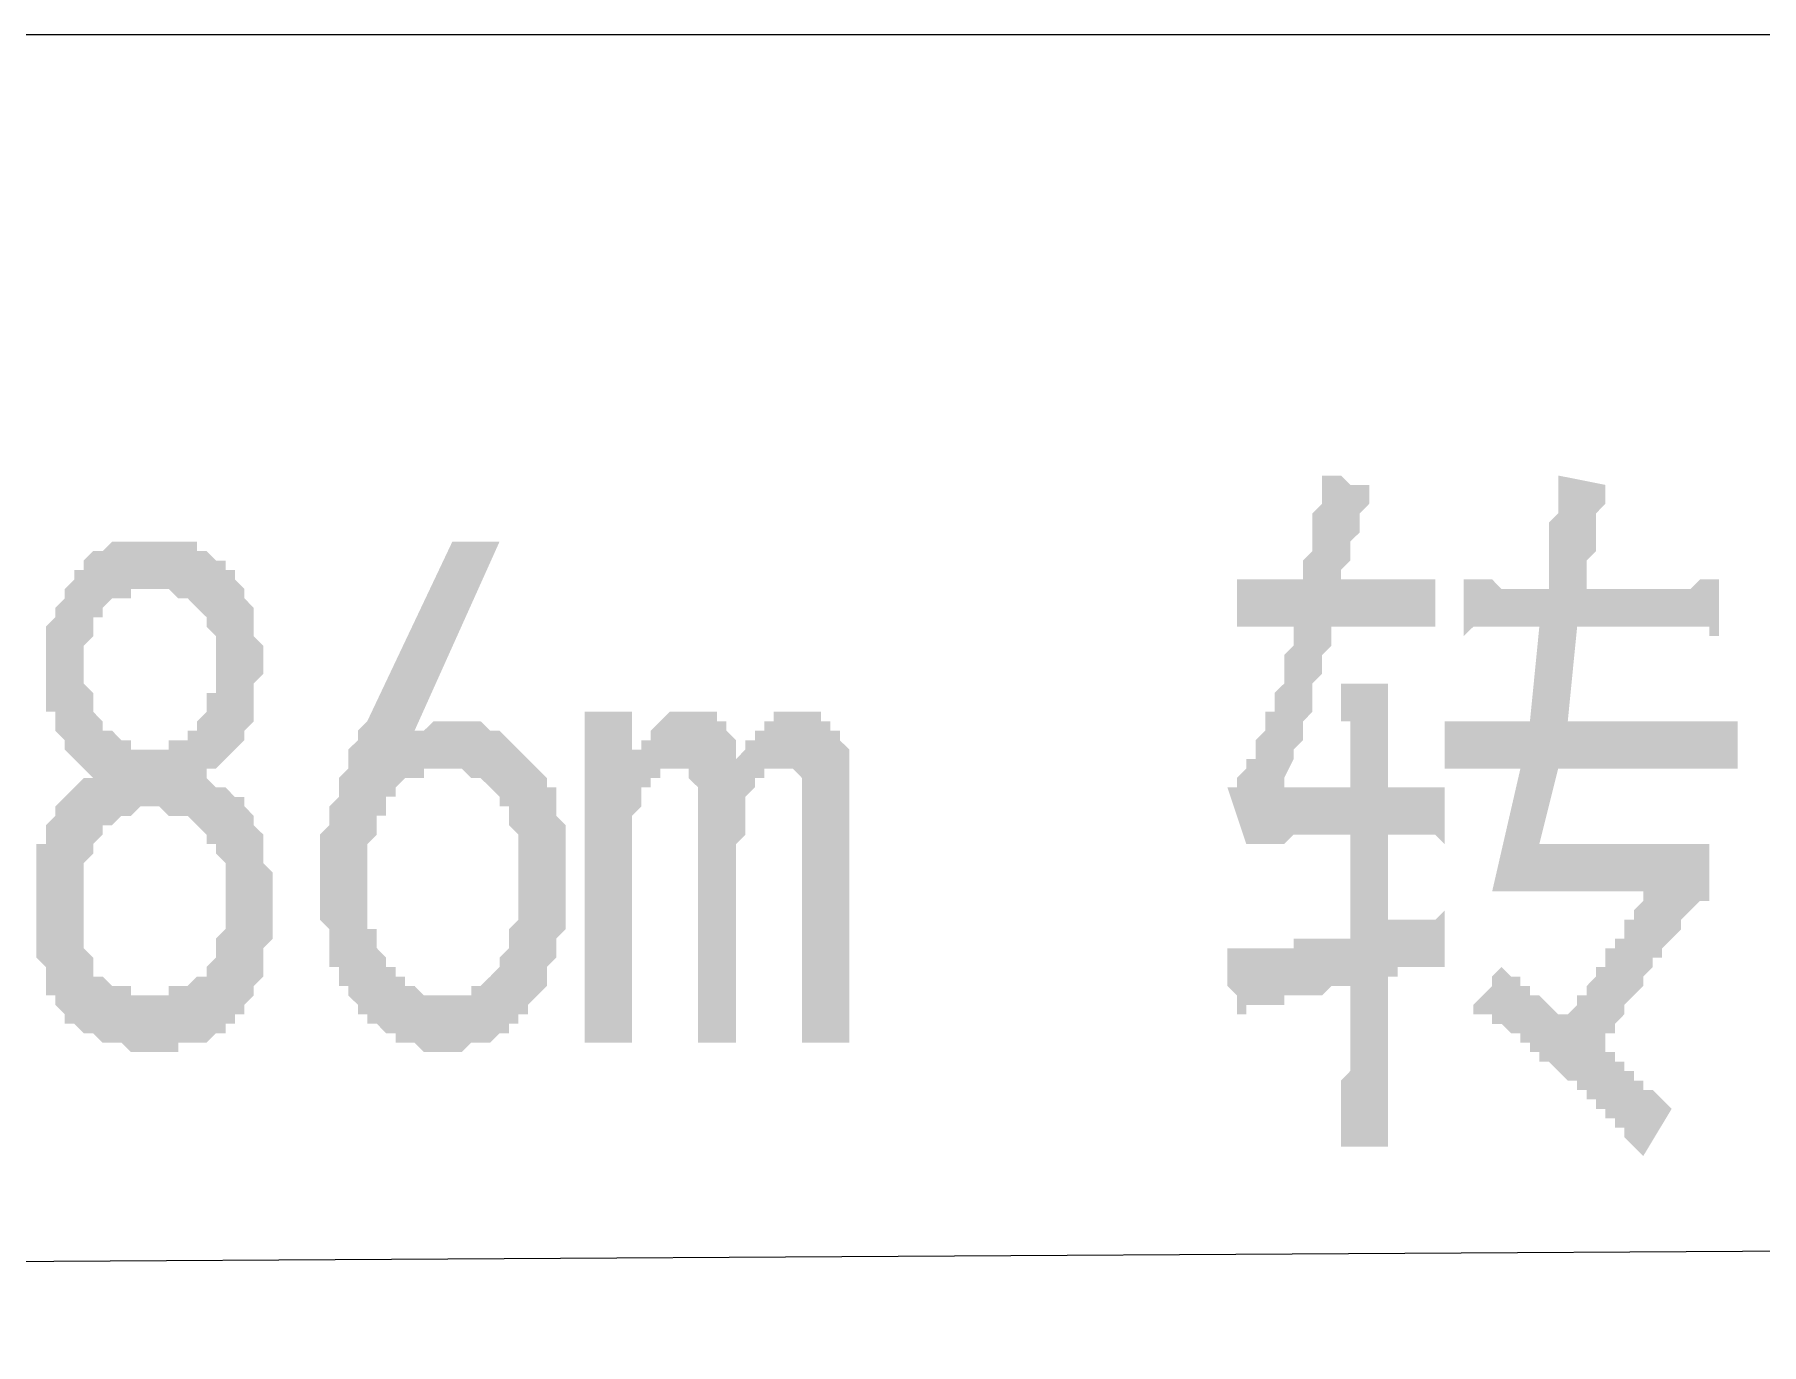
# Model space of a CAD drawing. Header units: millimetres. Extents: x 6156 to 7119, y 3162 to 3647.
# Drawn here: x 7033.27 to 7044.87, y 3512.36 to 3521.16 of the extents above; entities that cross this region are included whole.
import ezdxf

# ---------------------------------------------------------------- set-up
doc = ezdxf.new("R2010")
doc.units = ezdxf.units.MM
doc.layers.add('图层1', color=7, linetype='Continuous')
doc.layers.add('点图2', color=30, linetype='Continuous', lineweight=5)

msp = doc.modelspace()

# ---------------------------------------------------------------- hatches: boundary and pattern name
at = {"layer": '图层1', "transparency": 33554559}
h = msp.add_hatch(color=256, dxfattribs=at)
h.paths.add_polyline_path([(7044.079, 3513.624), (7044.079, 3513.624), (7044.016, 3513.687), (7044.016, 3513.687), (7043.952, 3513.751), (7043.952, 3513.751), (7043.952, 3513.814), (7043.889, 3513.814), (7043.889, 3513.878), (7043.825, 3513.878), (7043.825, 3513.941), (7043.762, 3513.941), (7043.762, 3514.005), (7043.699, 3514.005), (7043.699, 3514.068), (7043.635, 3514.068), (7043.635, 3514.131), (7043.572, 3514.131), (7043.572, 3514.131), (7043.508, 3514.195), (7043.508, 3514.195), (7043.508, 3514.195), (7043.445, 3514.258), (7043.381, 3514.258), (7043.381, 3514.322), (7043.318, 3514.322), (7043.318, 3514.385), (7043.254, 3514.385), (7043.254, 3514.449), (7043.191, 3514.449), (7043.191, 3514.449), (7043.127, 3514.512), (7043.127, 3514.512), (7043.064, 3514.512), (7043.064, 3514.576), (7043, 3514.576), (7043, 3514.576), (7042.937, 3514.576), (7042.937, 3514.576), (7042.937, 3514.639), (7043, 3514.703), (7043, 3514.703), (7043.064, 3514.766), (7043.064, 3514.83), (7043.064, 3514.83), (7043.127, 3514.893), (7043.127, 3514.893), (7043.127, 3514.893), (7043.127, 3514.893), (7043.191, 3514.83), (7043.191, 3514.83), (7043.254, 3514.83), (7043.254, 3514.766), (7043.318, 3514.766), (7043.318, 3514.703), (7043.381, 3514.703), (7043.381, 3514.703), (7043.445, 3514.639), (7043.445, 3514.639), (7043.508, 3514.576), (7043.572, 3514.576), (7043.572, 3514.576), (7043.572, 3514.576), (7043.635, 3514.639), (7043.635, 3514.703), (7043.699, 3514.703), (7043.699, 3514.766), (7043.699, 3514.766), (7043.762, 3514.83), (7043.762, 3514.893), (7043.825, 3514.893), (7043.825, 3514.957), (7043.825, 3515.02), (7043.889, 3515.02), (7043.889, 3515.084), (7043.952, 3515.084), (7043.952, 3515.147), (7043.952, 3515.211), (7044.016, 3515.211), (7044.016, 3515.274), (7044.016, 3515.274), (7044.079, 3515.338), (7044.079, 3515.338), (7044.079, 3515.401), (7044.079, 3515.401), (7043.064, 3515.401), (7043.254, 3516.227), (7043.191, 3516.227), (7043.127, 3516.227), (7043.064, 3516.227), (7043.064, 3516.227), (7043, 3516.227), (7043, 3516.227), (7042.937, 3516.227), (7042.937, 3516.227), (7042.873, 3516.227), (7042.81, 3516.227), (7042.81, 3516.227), (7042.746, 3516.227), (7042.746, 3516.544), (7042.81, 3516.544), (7042.81, 3516.544), (7042.873, 3516.544), (7042.937, 3516.544), (7042.937, 3516.544), (7043, 3516.544), (7043, 3516.544), (7043.064, 3516.544), (7043.127, 3516.544), (7043.127, 3516.544), (7043.318, 3516.544), (7043.381, 3517.179), (7043.254, 3517.179), (7043.191, 3517.179), (7043.191, 3517.179), (7043.127, 3517.179), (7043.064, 3517.179), (7043.064, 3517.179), (7043, 3517.179), (7043, 3517.179), (7042.937, 3517.179), (7042.937, 3517.179), (7042.873, 3517.116), (7042.873, 3517.116), (7042.873, 3517.497), (7042.937, 3517.497), (7042.937, 3517.497), (7043, 3517.497), (7043.064, 3517.497), (7043.064, 3517.497), (7043.127, 3517.433), (7043.127, 3517.433), (7043.191, 3517.433), (7043.191, 3517.433), (7043.191, 3517.433), (7043.445, 3517.433), (7043.445, 3517.497), (7043.445, 3517.56), (7043.445, 3517.624), (7043.445, 3517.687), (7043.445, 3517.751), (7043.445, 3517.814), (7043.445, 3517.814), (7043.445, 3517.878), (7043.508, 3517.941), (7043.508, 3518.005), (7043.508, 3518.005), (7043.508, 3518.068), (7043.508, 3518.132), (7043.508, 3518.195), (7043.508, 3518.195), (7043.508, 3518.195), (7043.825, 3518.132), (7043.825, 3518.068), (7043.825, 3518.068), (7043.825, 3518.005), (7043.762, 3517.941), (7043.762, 3517.941), (7043.762, 3517.878), (7043.762, 3517.878), (7043.762, 3517.814), (7043.762, 3517.751), (7043.762, 3517.751), (7043.762, 3517.687), (7043.699, 3517.624), (7043.699, 3517.56), (7043.699, 3517.497), (7043.699, 3517.433), (7043.699, 3517.433), (7044.206, 3517.433), (7044.27, 3517.433), (7044.27, 3517.433), (7044.333, 3517.433), (7044.397, 3517.433), (7044.397, 3517.433), (7044.46, 3517.497), (7044.46, 3517.497), (7044.524, 3517.497), (7044.587, 3517.497), (7044.587, 3517.497), (7044.587, 3517.116), (7044.524, 3517.116), (7044.524, 3517.179), (7044.46, 3517.179), (7044.397, 3517.179), (7044.397, 3517.179), (7044.333, 3517.179), (7044.333, 3517.179), (7044.27, 3517.179), (7044.27, 3517.179), (7044.206, 3517.179), (7044.206, 3517.179), (7043.635, 3517.179), (7043.572, 3516.544), (7044.206, 3516.544), (7044.206, 3516.544), (7044.27, 3516.544), (7044.27, 3516.544), (7044.333, 3516.544), (7044.333, 3516.544), (7044.397, 3516.544), (7044.397, 3516.544), (7044.46, 3516.544), (7044.524, 3516.544), (7044.524, 3516.544), (7044.587, 3516.544), (7044.651, 3516.544), (7044.651, 3516.544), (7044.714, 3516.544), (7044.714, 3516.544), (7044.714, 3516.227), (7044.651, 3516.227), (7044.651, 3516.227), (7044.587, 3516.227), (7044.587, 3516.227), (7044.524, 3516.227), (7044.46, 3516.227), (7044.46, 3516.227), (7044.397, 3516.227), (7044.397, 3516.227), (7044.333, 3516.227), (7044.27, 3516.227), (7044.27, 3516.227), (7044.206, 3516.227), (7044.206, 3516.227), (7044.143, 3516.227), (7043.508, 3516.227), (7043.381, 3515.719), (7044.524, 3515.719), (7044.524, 3515.401), (7044.524, 3515.338), (7044.46, 3515.338), (7044.46, 3515.338), (7044.397, 3515.274), (7044.397, 3515.274), (7044.333, 3515.211), (7044.333, 3515.147), (7044.333, 3515.147), (7044.27, 3515.084), (7044.27, 3515.084), (7044.206, 3515.02), (7044.206, 3515.02), (7044.206, 3514.957), (7044.143, 3514.957), (7044.143, 3514.893), (7044.143, 3514.893), (7044.079, 3514.83), (7044.079, 3514.83), (7044.079, 3514.766), (7044.016, 3514.703), (7044.016, 3514.703), (7043.952, 3514.639), (7043.952, 3514.576), (7043.952, 3514.576), (7043.889, 3514.512), (7043.889, 3514.449), (7043.825, 3514.449), (7043.825, 3514.385), (7043.825, 3514.322), (7043.825, 3514.322), (7043.889, 3514.322), (7043.889, 3514.258), (7043.952, 3514.258), (7043.952, 3514.195), (7044.016, 3514.195), (7044.016, 3514.131), (7044.079, 3514.131), (7044.079, 3514.068), (7044.143, 3514.068), (7044.143, 3514.068), (7044.206, 3514.005), (7044.206, 3514.005), (7044.27, 3513.941), (7044.27, 3513.941), (7044.079, 3513.624)], flags=0)
h.paths.add_polyline_path([(7042.365, 3515.147), (7042.365, 3515.211), (7042.429, 3515.211), (7042.429, 3515.211), (7042.492, 3515.211), (7042.556, 3515.211), (7042.556, 3515.211), (7042.619, 3515.211), (7042.619, 3515.211), (7042.683, 3515.211), (7042.746, 3515.274), (7042.746, 3515.274), (7042.746, 3515.274), (7042.746, 3514.893), (7042.746, 3514.893), (7042.683, 3514.893), (7042.683, 3514.893), (7042.619, 3514.893), (7042.619, 3514.893), (7042.556, 3514.893), (7042.556, 3514.893), (7042.492, 3514.893), (7042.429, 3514.893), (7042.429, 3514.83), (7042.365, 3514.83), (7042.365, 3514.83), (7042.365, 3514.766), (7042.365, 3514.703), (7042.365, 3514.639), (7042.365, 3514.576), (7042.365, 3514.512), (7042.365, 3514.449), (7042.365, 3514.385), (7042.365, 3514.322), (7042.365, 3514.258), (7042.365, 3514.258), (7042.365, 3514.195), (7042.365, 3514.131), (7042.365, 3514.068), (7042.365, 3514.068), (7042.365, 3514.005), (7042.365, 3513.941), (7042.365, 3513.878), (7042.365, 3513.878), (7042.365, 3513.814), (7042.365, 3513.814), (7042.365, 3513.751), (7042.365, 3513.751), (7042.365, 3513.687), (7042.048, 3513.687), (7042.048, 3513.751), (7042.048, 3513.814), (7042.048, 3513.878), (7042.048, 3513.941), (7042.048, 3514.005), (7042.048, 3514.005), (7042.048, 3514.068), (7042.048, 3514.131), (7042.111, 3514.195), (7042.111, 3514.258), (7042.111, 3514.322), (7042.111, 3514.322), (7042.111, 3514.385), (7042.111, 3514.449), (7042.111, 3514.512), (7042.111, 3514.512), (7042.111, 3514.576), (7042.111, 3514.639), (7042.111, 3514.639), (7042.111, 3514.703), (7042.111, 3514.766), (7042.111, 3514.766), (7042.048, 3514.766), (7041.984, 3514.766), (7041.921, 3514.703), (7041.857, 3514.703), (7041.794, 3514.703), (7041.794, 3514.703), (7041.73, 3514.703), (7041.667, 3514.703), (7041.667, 3514.639), (7041.603, 3514.639), (7041.54, 3514.639), (7041.54, 3514.639), (7041.476, 3514.639), (7041.476, 3514.639), (7041.476, 3514.639), (7041.413, 3514.639), (7041.413, 3514.576), (7041.349, 3514.576), (7041.349, 3514.576), (7041.349, 3514.576), (7041.349, 3514.576), (7041.349, 3514.639), (7041.349, 3514.703), (7041.286, 3514.766), (7041.286, 3514.766), (7041.286, 3514.83), (7041.286, 3514.893), (7041.286, 3514.957), (7041.286, 3514.957), (7041.286, 3515.02), (7041.286, 3515.02), (7041.286, 3515.02), (7041.349, 3515.02), (7041.349, 3515.02), (7041.413, 3515.02), (7041.413, 3515.02), (7041.476, 3515.02), (7041.476, 3515.02), (7041.54, 3515.02), (7041.54, 3515.02), (7041.603, 3515.02), (7041.603, 3515.02), (7041.667, 3515.02), (7041.73, 3515.02), (7041.73, 3515.084), (7041.794, 3515.084), (7041.857, 3515.084), (7041.921, 3515.084), (7041.921, 3515.084), (7041.984, 3515.084), (7042.048, 3515.084), (7042.111, 3515.084), (7042.111, 3515.782), (7042.048, 3515.782), (7041.984, 3515.782), (7041.921, 3515.782), (7041.921, 3515.782), (7041.857, 3515.782), (7041.794, 3515.782), (7041.73, 3515.782), (7041.73, 3515.782), (7041.667, 3515.719), (7041.667, 3515.719), (7041.603, 3515.719), (7041.603, 3515.719), (7041.54, 3515.719), (7041.54, 3515.719), (7041.476, 3515.719), (7041.476, 3515.719), (7041.413, 3515.719), (7041.413, 3515.719), (7041.413, 3515.719), (7041.286, 3516.1), (7041.349, 3516.1), (7041.349, 3516.163), (7041.349, 3516.163), (7041.413, 3516.227), (7041.413, 3516.227), (7041.413, 3516.29), (7041.476, 3516.29), (7041.476, 3516.354), (7041.476, 3516.417), (7041.54, 3516.481), (7041.54, 3516.544), (7041.54, 3516.544), (7041.54, 3516.608), (7041.603, 3516.608), (7041.603, 3516.671), (7041.603, 3516.735), (7041.603, 3516.735), (7041.667, 3516.798), (7041.667, 3516.862), (7041.667, 3516.925), (7041.667, 3516.925), (7041.667, 3516.989), (7041.73, 3517.052), (7041.73, 3517.116), (7041.73, 3517.116), (7041.73, 3517.179), (7041.73, 3517.179), (7041.667, 3517.179), (7041.667, 3517.179), (7041.603, 3517.179), (7041.603, 3517.179), (7041.54, 3517.179), (7041.476, 3517.179), (7041.476, 3517.179), (7041.413, 3517.179), (7041.349, 3517.179), (7041.349, 3517.179), (7041.349, 3517.497), (7041.349, 3517.497), (7041.413, 3517.497), (7041.413, 3517.497), (7041.476, 3517.497), (7041.476, 3517.497), (7041.54, 3517.497), (7041.603, 3517.497), (7041.603, 3517.497), (7041.667, 3517.497), (7041.667, 3517.497), (7041.73, 3517.497), (7041.794, 3517.497), (7041.794, 3517.497), (7041.794, 3517.56), (7041.794, 3517.624), (7041.857, 3517.687), (7041.857, 3517.687), (7041.857, 3517.751), (7041.857, 3517.814), (7041.857, 3517.878), (7041.857, 3517.941), (7041.857, 3517.941), (7041.921, 3518.005), (7041.921, 3518.068), (7041.921, 3518.068), (7041.921, 3518.132), (7041.921, 3518.195), (7041.921, 3518.195), (7041.984, 3518.195), (7042.048, 3518.195), (7042.048, 3518.195), (7042.111, 3518.132), (7042.175, 3518.132), (7042.175, 3518.132), (7042.175, 3518.132), (7042.238, 3518.132), (7042.238, 3518.068), (7042.238, 3518.068), (7042.238, 3518.068), (7042.238, 3518.005), (7042.238, 3518.005), (7042.175, 3517.941), (7042.175, 3517.878), (7042.175, 3517.878), (7042.175, 3517.814), (7042.111, 3517.751), (7042.111, 3517.751), (7042.111, 3517.687), (7042.111, 3517.624), (7042.048, 3517.56), (7042.048, 3517.497), (7042.683, 3517.497), (7042.683, 3517.179), (7042.619, 3517.179), (7042.619, 3517.179), (7042.556, 3517.179), (7042.492, 3517.179), (7042.492, 3517.179), (7042.429, 3517.179), (7042.429, 3517.179), (7042.365, 3517.179), (7042.365, 3517.179), (7042.302, 3517.179), (7042.302, 3517.179), (7041.984, 3517.179), (7041.984, 3517.179), (7041.984, 3517.116), (7041.984, 3517.116), (7041.984, 3517.052), (7041.984, 3517.052), (7041.921, 3516.989), (7041.921, 3516.989), (7041.921, 3516.925), (7041.921, 3516.862), (7041.921, 3516.862), (7041.857, 3516.798), (7041.857, 3516.735), (7041.857, 3516.735), (7041.857, 3516.671), (7041.857, 3516.608), (7041.794, 3516.544), (7041.794, 3516.481), (7041.794, 3516.417), (7041.73, 3516.354), (7041.73, 3516.29), (7041.73, 3516.29), (7041.667, 3516.163), (7041.667, 3516.1), (7041.667, 3516.1), (7042.111, 3516.1), (7042.111, 3516.163), (7042.111, 3516.227), (7042.111, 3516.227), (7042.111, 3516.29), (7042.111, 3516.354), (7042.111, 3516.417), (7042.111, 3516.481), (7042.111, 3516.544), (7042.048, 3516.544), (7042.048, 3516.608), (7042.048, 3516.671), (7042.048, 3516.735), (7042.048, 3516.735), (7042.048, 3516.798), (7042.048, 3516.798), (7042.365, 3516.798), (7042.365, 3516.735), (7042.365, 3516.735), (7042.365, 3516.671), (7042.365, 3516.608), (7042.365, 3516.608), (7042.365, 3516.544), (7042.365, 3516.481), (7042.365, 3516.417), (7042.365, 3516.417), (7042.365, 3516.354), (7042.365, 3516.29), (7042.365, 3516.227), (7042.365, 3516.163), (7042.365, 3516.1), (7042.365, 3516.1), (7042.365, 3516.1), (7042.429, 3516.1), (7042.492, 3516.1), (7042.492, 3516.1), (7042.556, 3516.1), (7042.556, 3516.1), (7042.619, 3516.1), (7042.683, 3516.1), (7042.683, 3516.1), (7042.746, 3516.1), (7042.746, 3515.719), (7042.683, 3515.782), (7042.619, 3515.782), (7042.619, 3515.782), (7042.556, 3515.782), (7042.556, 3515.782), (7042.492, 3515.782), (7042.492, 3515.782), (7042.429, 3515.782), (7042.365, 3515.782), (7042.365, 3515.782)], flags=0)
h = msp.add_hatch(color=256, dxfattribs=at)
h.paths.add_polyline_path([(7033.285, 3515.338), (7033.285, 3515.402), (7033.285, 3515.465), (7033.285, 3515.529), (7033.285, 3515.529), (7033.285, 3515.592), (7033.285, 3515.656), (7033.285, 3515.719), (7033.348, 3515.719), (7033.348, 3515.783), (7033.348, 3515.846), (7033.348, 3515.846), (7033.412, 3515.909), (7033.412, 3515.973), (7033.412, 3515.973), (7033.475, 3516.036), (7033.475, 3516.036), (7033.539, 3516.1), (7033.539, 3516.1), (7033.602, 3516.163), (7033.602, 3516.163), (7033.666, 3516.163), (7033.602, 3516.227), (7033.602, 3516.227), (7033.539, 3516.29), (7033.539, 3516.29), (7033.475, 3516.354), (7033.475, 3516.354), (7033.475, 3516.417), (7033.412, 3516.481), (7033.412, 3516.481), (7033.412, 3516.481), (7033.412, 3516.544), (7033.412, 3516.608), (7033.348, 3516.608), (7033.348, 3516.671), (7033.348, 3516.735), (7033.348, 3516.798), (7033.348, 3516.862), (7033.348, 3516.862), (7033.348, 3516.925), (7033.348, 3516.989), (7033.348, 3517.052), (7033.348, 3517.052), (7033.348, 3517.116), (7033.348, 3517.179), (7033.412, 3517.243), (7033.412, 3517.243), (7033.412, 3517.306), (7033.412, 3517.306), (7033.475, 3517.37), (7033.475, 3517.433), (7033.475, 3517.433), (7033.539, 3517.497), (7033.539, 3517.56), (7033.539, 3517.56), (7033.602, 3517.56), (7033.602, 3517.624), (7033.602, 3517.624), (7033.666, 3517.687), (7033.666, 3517.687), (7033.729, 3517.687), (7033.793, 3517.751), (7033.793, 3517.751), (7033.793, 3517.751), (7033.856, 3517.751), (7033.856, 3517.751), (7033.92, 3517.751), (7033.983, 3517.751), (7033.983, 3517.751), (7034.047, 3517.751), (7034.047, 3517.751), (7034.11, 3517.751), (7034.11, 3517.751), (7034.174, 3517.751), (7034.174, 3517.751), (7034.237, 3517.751), (7034.301, 3517.751), (7034.301, 3517.751), (7034.301, 3517.751), (7034.364, 3517.751), (7034.364, 3517.687), (7034.428, 3517.687), (7034.428, 3517.687), (7034.491, 3517.624), (7034.491, 3517.624), (7034.555, 3517.624), (7034.555, 3517.56), (7034.618, 3517.56), (7034.618, 3517.497), (7034.618, 3517.497), (7034.682, 3517.433), (7034.682, 3517.433), (7034.682, 3517.37), (7034.745, 3517.306), (7034.745, 3517.243), (7034.745, 3517.243), (7034.745, 3517.179), (7034.745, 3517.179), (7034.745, 3517.116), (7034.809, 3517.052), (7034.809, 3517.052), (7034.809, 3516.989), (7034.809, 3516.925), (7034.809, 3516.862), (7034.809, 3516.862), (7034.745, 3516.798), (7034.745, 3516.735), (7034.745, 3516.671), (7034.745, 3516.671), (7034.745, 3516.608), (7034.745, 3516.544), (7034.745, 3516.544), (7034.682, 3516.481), (7034.682, 3516.481), (7034.682, 3516.417), (7034.618, 3516.354), (7034.618, 3516.354), (7034.555, 3516.29), (7034.555, 3516.29), (7034.491, 3516.227), (7034.491, 3516.227), (7034.428, 3516.227), (7034.428, 3516.163), (7034.428, 3516.163), (7034.428, 3516.163), (7034.491, 3516.1), (7034.491, 3516.1), (7034.555, 3516.1), (7034.618, 3516.036), (7034.618, 3516.036), (7034.682, 3516.036), (7034.682, 3515.973), (7034.682, 3515.973), (7034.745, 3515.909), (7034.745, 3515.909), (7034.745, 3515.846), (7034.745, 3515.846), (7034.809, 3515.783), (7034.809, 3515.719), (7034.809, 3515.719), (7034.809, 3515.656), (7034.809, 3515.592), (7034.872, 3515.529), (7034.872, 3515.529), (7034.872, 3515.465), (7034.872, 3515.402), (7034.872, 3515.338), (7034.872, 3515.275), (7034.872, 3515.275), (7034.872, 3515.211), (7034.872, 3515.148), (7034.872, 3515.084), (7034.809, 3515.021), (7034.809, 3515.021), (7034.809, 3514.957), (7034.809, 3514.894), (7034.809, 3514.894), (7034.809, 3514.83), (7034.745, 3514.767), (7034.745, 3514.767), (7034.745, 3514.703), (7034.682, 3514.64), (7034.682, 3514.64), (7034.682, 3514.576), (7034.682, 3514.576), (7034.618, 3514.576), (7034.618, 3514.513), (7034.555, 3514.513), (7034.555, 3514.449), (7034.491, 3514.449), (7034.491, 3514.449), (7034.428, 3514.386), (7034.428, 3514.386), (7034.364, 3514.386), (7034.364, 3514.386), (7034.301, 3514.386), (7034.237, 3514.386), (7034.237, 3514.322), (7034.174, 3514.322), (7034.174, 3514.322), (7034.11, 3514.322), (7034.047, 3514.322), (7034.047, 3514.322), (7033.983, 3514.322), (7033.92, 3514.322), (7033.92, 3514.322), (7033.856, 3514.386), (7033.856, 3514.386), (7033.793, 3514.386), (7033.793, 3514.386), (7033.729, 3514.386), (7033.729, 3514.386), (7033.729, 3514.386), (7033.666, 3514.449), (7033.602, 3514.449), (7033.602, 3514.449), (7033.539, 3514.513), (7033.539, 3514.513), (7033.475, 3514.513), (7033.475, 3514.576), (7033.475, 3514.576), (7033.412, 3514.64), (7033.412, 3514.64), (7033.412, 3514.703), (7033.348, 3514.703), (7033.348, 3514.767), (7033.348, 3514.83), (7033.348, 3514.83), (7033.348, 3514.894), (7033.285, 3514.957), (7033.285, 3515.021), (7033.285, 3515.021), (7033.285, 3515.084), (7033.285, 3515.148), (7033.285, 3515.211), (7033.285, 3515.211), (7033.285, 3515.275), (7033.285, 3515.338), (7033.285, 3515.338)], flags=0)
h.paths.add_polyline_path([(7033.602, 3515.402), (7033.602, 3515.338), (7033.602, 3515.275), (7033.602, 3515.211), (7033.602, 3515.148), (7033.602, 3515.148), (7033.602, 3515.084), (7033.602, 3515.021), (7033.602, 3515.021), (7033.666, 3514.957), (7033.666, 3514.957), (7033.666, 3514.894), (7033.666, 3514.83), (7033.729, 3514.83), (7033.729, 3514.83), (7033.793, 3514.767), (7033.793, 3514.767), (7033.856, 3514.767), (7033.856, 3514.767), (7033.92, 3514.767), (7033.92, 3514.703), (7033.983, 3514.703), (7034.047, 3514.703), (7034.047, 3514.703), (7034.11, 3514.703), (7034.11, 3514.703), (7034.174, 3514.703), (7034.174, 3514.767), (7034.237, 3514.767), (7034.301, 3514.767), (7034.301, 3514.767), (7034.364, 3514.83), (7034.364, 3514.83), (7034.428, 3514.83), (7034.428, 3514.894), (7034.428, 3514.894), (7034.491, 3514.957), (7034.491, 3515.021), (7034.491, 3515.021), (7034.491, 3515.084), (7034.555, 3515.148), (7034.555, 3515.148), (7034.555, 3515.211), (7034.555, 3515.275), (7034.555, 3515.338), (7034.555, 3515.338), (7034.555, 3515.402), (7034.555, 3515.465), (7034.555, 3515.529), (7034.555, 3515.529), (7034.555, 3515.592), (7034.491, 3515.656), (7034.491, 3515.656), (7034.491, 3515.719), (7034.428, 3515.719), (7034.428, 3515.783), (7034.364, 3515.846), (7034.364, 3515.846), (7034.364, 3515.846), (7034.301, 3515.909), (7034.301, 3515.909), (7034.237, 3515.909), (7034.174, 3515.909), (7034.174, 3515.909), (7034.11, 3515.973), (7034.11, 3515.973), (7034.047, 3515.973), (7034.047, 3515.973), (7034.047, 3515.973), (7033.983, 3515.973), (7033.92, 3515.909), (7033.92, 3515.909), (7033.856, 3515.909), (7033.856, 3515.909), (7033.793, 3515.846), (7033.793, 3515.846), (7033.729, 3515.846), (7033.729, 3515.783), (7033.729, 3515.783), (7033.666, 3515.719), (7033.666, 3515.719), (7033.666, 3515.656), (7033.602, 3515.592), (7033.602, 3515.592), (7033.602, 3515.529), (7033.602, 3515.465), (7033.602, 3515.465), (7033.602, 3515.402), (7033.602, 3515.402)], flags=0)
h.paths.add_polyline_path([(7033.602, 3516.925), (7033.602, 3516.862), (7033.602, 3516.798), (7033.602, 3516.798), (7033.666, 3516.735), (7033.666, 3516.671), (7033.666, 3516.608), (7033.666, 3516.608), (7033.729, 3516.544), (7033.729, 3516.544), (7033.729, 3516.481), (7033.793, 3516.481), (7033.793, 3516.481), (7033.856, 3516.417), (7033.856, 3516.417), (7033.92, 3516.417), (7033.92, 3516.354), (7033.983, 3516.354), (7033.983, 3516.354), (7034.047, 3516.354), (7034.11, 3516.354), (7034.11, 3516.354), (7034.174, 3516.354), (7034.174, 3516.417), (7034.237, 3516.417), (7034.301, 3516.417), (7034.301, 3516.417), (7034.301, 3516.481), (7034.364, 3516.481), (7034.364, 3516.544), (7034.364, 3516.544), (7034.428, 3516.608), (7034.428, 3516.608), (7034.428, 3516.671), (7034.428, 3516.735), (7034.491, 3516.735), (7034.491, 3516.798), (7034.491, 3516.862), (7034.491, 3516.925), (7034.491, 3516.925), (7034.491, 3516.989), (7034.491, 3517.052), (7034.491, 3517.052), (7034.491, 3517.116), (7034.428, 3517.179), (7034.428, 3517.243), (7034.428, 3517.243), (7034.364, 3517.306), (7034.364, 3517.306), (7034.364, 3517.306), (7034.301, 3517.37), (7034.301, 3517.37), (7034.237, 3517.37), (7034.237, 3517.37), (7034.174, 3517.433), (7034.174, 3517.433), (7034.11, 3517.433), (7034.11, 3517.433), (7034.047, 3517.433), (7034.047, 3517.433), (7033.983, 3517.433), (7033.92, 3517.433), (7033.92, 3517.37), (7033.856, 3517.37), (7033.793, 3517.37), (7033.793, 3517.37), (7033.729, 3517.306), (7033.729, 3517.306), (7033.729, 3517.306), (7033.729, 3517.243), (7033.666, 3517.243), (7033.666, 3517.179), (7033.666, 3517.116), (7033.666, 3517.116), (7033.602, 3517.052), (7033.602, 3516.989), (7033.602, 3516.925), (7033.602, 3516.925)], flags=0)
h = msp.add_hatch(color=256, dxfattribs=at)
h.paths.add_polyline_path([(7035.19, 3515.529), (7035.19, 3515.592), (7035.19, 3515.656), (7035.19, 3515.719), (7035.19, 3515.783), (7035.253, 3515.846), (7035.253, 3515.846), (7035.253, 3515.91), (7035.253, 3515.973), (7035.253, 3515.973), (7035.317, 3516.037), (7035.317, 3516.037), (7035.317, 3516.1), (7035.317, 3516.163), (7035.317, 3516.163), (7035.38, 3516.227), (7035.38, 3516.29), (7035.38, 3516.29), (7035.38, 3516.354), (7035.444, 3516.417), (7035.444, 3516.481), (7035.507, 3516.544), (7035.507, 3516.544), (7036.079, 3517.751), (7036.396, 3517.751), (7035.825, 3516.481), (7035.825, 3516.481), (7035.888, 3516.481), (7035.952, 3516.544), (7035.952, 3516.544), (7036.015, 3516.544), (7036.079, 3516.544), (7036.079, 3516.544), (7036.142, 3516.544), (7036.142, 3516.544), (7036.206, 3516.544), (7036.206, 3516.544), (7036.269, 3516.544), (7036.269, 3516.544), (7036.333, 3516.481), (7036.333, 3516.481), (7036.396, 3516.481), (7036.396, 3516.481), (7036.46, 3516.417), (7036.46, 3516.417), (7036.523, 3516.354), (7036.523, 3516.354), (7036.587, 3516.29), (7036.587, 3516.29), (7036.65, 3516.227), (7036.65, 3516.227), (7036.714, 3516.163), (7036.714, 3516.163), (7036.714, 3516.1), (7036.777, 3516.1), (7036.777, 3516.037), (7036.777, 3515.973), (7036.777, 3515.973), (7036.777, 3515.91), (7036.841, 3515.846), (7036.841, 3515.783), (7036.841, 3515.783), (7036.841, 3515.719), (7036.841, 3515.656), (7036.841, 3515.592), (7036.841, 3515.592), (7036.841, 3515.529), (7036.841, 3515.529), (7036.841, 3515.465), (7036.841, 3515.402), (7036.841, 3515.338), (7036.841, 3515.275), (7036.841, 3515.275), (7036.841, 3515.211), (7036.841, 3515.148), (7036.777, 3515.084), (7036.777, 3515.084), (7036.777, 3515.021), (7036.777, 3514.957), (7036.777, 3514.957), (7036.714, 3514.894), (7036.714, 3514.83), (7036.714, 3514.83), (7036.714, 3514.767), (7036.65, 3514.703), (7036.65, 3514.703), (7036.587, 3514.64), (7036.587, 3514.64), (7036.587, 3514.576), (7036.523, 3514.576), (7036.523, 3514.513), (7036.523, 3514.513), (7036.46, 3514.513), (7036.46, 3514.449), (7036.396, 3514.449), (7036.396, 3514.449), (7036.333, 3514.386), (7036.333, 3514.386), (7036.269, 3514.386), (7036.269, 3514.386), (7036.206, 3514.386), (7036.142, 3514.322), (7036.142, 3514.322), (7036.079, 3514.322), (7036.015, 3514.322), (7036.015, 3514.322), (7035.952, 3514.322), (7035.888, 3514.322), (7035.888, 3514.322), (7035.825, 3514.386), (7035.825, 3514.386), (7035.761, 3514.386), (7035.761, 3514.386), (7035.698, 3514.386), (7035.698, 3514.449), (7035.634, 3514.449), (7035.634, 3514.449), (7035.571, 3514.513), (7035.571, 3514.513), (7035.507, 3514.513), (7035.507, 3514.576), (7035.444, 3514.576), (7035.444, 3514.64), (7035.444, 3514.64), (7035.38, 3514.703), (7035.38, 3514.703), (7035.38, 3514.767), (7035.317, 3514.767), (7035.317, 3514.83), (7035.317, 3514.894), (7035.253, 3514.894), (7035.253, 3514.957), (7035.253, 3515.021), (7035.253, 3515.084), (7035.253, 3515.084), (7035.253, 3515.148), (7035.19, 3515.211), (7035.19, 3515.275), (7035.19, 3515.338), (7035.19, 3515.338), (7035.19, 3515.402), (7035.19, 3515.465), (7035.19, 3515.529), (7035.19, 3515.529), (7035.19, 3515.529)], flags=0)
h.paths.add_polyline_path([(7035.634, 3514.894), (7035.698, 3514.894), (7035.698, 3514.83), (7035.761, 3514.83), (7035.761, 3514.767), (7035.825, 3514.767), (7035.825, 3514.767), (7035.888, 3514.703), (7035.888, 3514.703), (7035.952, 3514.703), (7035.952, 3514.703), (7036.015, 3514.703), (7036.079, 3514.703), (7036.079, 3514.703), (7036.142, 3514.703), (7036.142, 3514.703), (7036.206, 3514.703), (7036.206, 3514.767), (7036.269, 3514.767), (7036.269, 3514.767), (7036.333, 3514.83), (7036.333, 3514.83), (7036.396, 3514.894), (7036.396, 3514.894), (7036.396, 3514.894), (7036.396, 3514.957), (7036.46, 3515.021), (7036.46, 3515.021), (7036.46, 3515.084), (7036.46, 3515.084), (7036.46, 3515.148), (7036.523, 3515.211), (7036.523, 3515.275), (7036.523, 3515.338), (7036.523, 3515.338), (7036.523, 3515.402), (7036.523, 3515.465), (7036.523, 3515.529), (7036.523, 3515.592), (7036.523, 3515.656), (7036.523, 3515.719), (7036.523, 3515.719), (7036.523, 3515.783), (7036.46, 3515.846), (7036.46, 3515.91), (7036.46, 3515.91), (7036.46, 3515.973), (7036.396, 3515.973), (7036.396, 3516.037), (7036.396, 3516.037), (7036.333, 3516.1), (7036.333, 3516.1), (7036.333, 3516.1), (7036.269, 3516.163), (7036.269, 3516.163), (7036.206, 3516.163), (7036.206, 3516.163), (7036.142, 3516.227), (7036.079, 3516.227), (7036.079, 3516.227), (7036.015, 3516.227), (7036.015, 3516.227), (7035.952, 3516.227), (7035.952, 3516.227), (7035.888, 3516.227), (7035.888, 3516.163), (7035.825, 3516.163), (7035.761, 3516.163), (7035.761, 3516.163), (7035.698, 3516.1), (7035.698, 3516.1), (7035.698, 3516.037), (7035.634, 3516.037), (7035.634, 3515.973), (7035.634, 3515.91), (7035.571, 3515.91), (7035.571, 3515.846), (7035.571, 3515.846), (7035.571, 3515.783), (7035.507, 3515.719), (7035.507, 3515.656), (7035.507, 3515.656), (7035.507, 3515.592), (7035.507, 3515.529), (7035.507, 3515.465), (7035.507, 3515.465), (7035.507, 3515.402), (7035.507, 3515.402), (7035.507, 3515.338), (7035.507, 3515.275), (7035.507, 3515.211), (7035.507, 3515.148), (7035.571, 3515.148), (7035.571, 3515.084), (7035.571, 3515.021), (7035.571, 3515.021), (7035.634, 3514.957), (7035.634, 3514.957), (7035.634, 3514.894)], flags=0)
msp.add_hatch(color=256, dxfattribs=at).paths.add_polyline_path([(7038.746, 3514.386), (7038.428, 3514.386), (7038.428, 3515.973), (7038.428, 3516.036), (7038.428, 3516.1), (7038.428, 3516.1), (7038.428, 3516.163), (7038.428, 3516.163), (7038.365, 3516.227), (7038.365, 3516.227), (7038.301, 3516.227), (7038.301, 3516.227), (7038.238, 3516.227), (7038.238, 3516.227), (7038.174, 3516.227), (7038.174, 3516.163), (7038.111, 3516.163), (7038.111, 3516.1), (7038.111, 3516.1), (7038.111, 3516.1), (7038.047, 3516.036), (7038.047, 3515.973), (7038.047, 3515.909), (7038.047, 3515.909), (7038.047, 3515.846), (7038.047, 3515.782), (7037.984, 3515.719), (7037.984, 3515.719), (7037.984, 3514.386), (7037.73, 3514.386), (7037.73, 3515.973), (7037.73, 3516.036), (7037.73, 3516.1), (7037.73, 3516.1), (7037.666, 3516.163), (7037.666, 3516.163), (7037.666, 3516.227), (7037.666, 3516.227), (7037.603, 3516.227), (7037.603, 3516.227), (7037.539, 3516.227), (7037.476, 3516.227), (7037.476, 3516.227), (7037.476, 3516.163), (7037.412, 3516.163), (7037.412, 3516.1), (7037.412, 3516.1), (7037.349, 3516.1), (7037.349, 3516.036), (7037.349, 3515.973), (7037.285, 3515.909), (7037.285, 3515.909), (7037.285, 3515.846), (7037.285, 3515.782), (7037.285, 3515.719), (7037.285, 3515.719), (7037.285, 3514.386), (7036.968, 3514.386), (7036.968, 3516.608), (7037.285, 3516.608), (7037.285, 3516.29), (7037.285, 3516.354), (7037.349, 3516.354), (7037.349, 3516.417), (7037.412, 3516.417), (7037.412, 3516.481), (7037.412, 3516.481), (7037.476, 3516.544), (7037.476, 3516.544), (7037.476, 3516.544), (7037.539, 3516.608), (7037.603, 3516.608), (7037.603, 3516.608), (7037.666, 3516.608), (7037.666, 3516.608), (7037.666, 3516.608), (7037.73, 3516.608), (7037.793, 3516.608), (7037.793, 3516.608), (7037.857, 3516.608), (7037.857, 3516.544), (7037.92, 3516.544), (7037.92, 3516.481), (7037.92, 3516.481), (7037.984, 3516.417), (7037.984, 3516.354), (7037.984, 3516.354), (7037.984, 3516.29), (7038.047, 3516.354), (7038.047, 3516.354), (7038.047, 3516.417), (7038.111, 3516.417), (7038.111, 3516.481), (7038.174, 3516.481), (7038.174, 3516.544), (7038.174, 3516.544), (7038.238, 3516.544), (7038.238, 3516.608), (7038.301, 3516.608), (7038.301, 3516.608), (7038.365, 3516.608), (7038.365, 3516.608), (7038.428, 3516.608), (7038.492, 3516.608), (7038.492, 3516.608), (7038.555, 3516.608), (7038.555, 3516.544), (7038.619, 3516.544), (7038.619, 3516.544), (7038.619, 3516.481), (7038.682, 3516.481), (7038.682, 3516.417), (7038.682, 3516.417), (7038.746, 3516.354), (7038.746, 3516.29), (7038.746, 3516.227), (7038.746, 3516.163), (7038.746, 3516.163), (7038.746, 3516.1)])

# ---------------------------------------------------------------- linework, layer by layer
at = {"layer": '图层1', "lineweight": -3}
msp.add_line((6937.494, 3512.358), (7057.247, 3513.057), dxfattribs=at)
at = {"layer": '点图2'}
msp.add_line((6835.788, 3521.157), (7118.974, 3521.157), dxfattribs=at)

doc.saveas('drawing.dxf')
